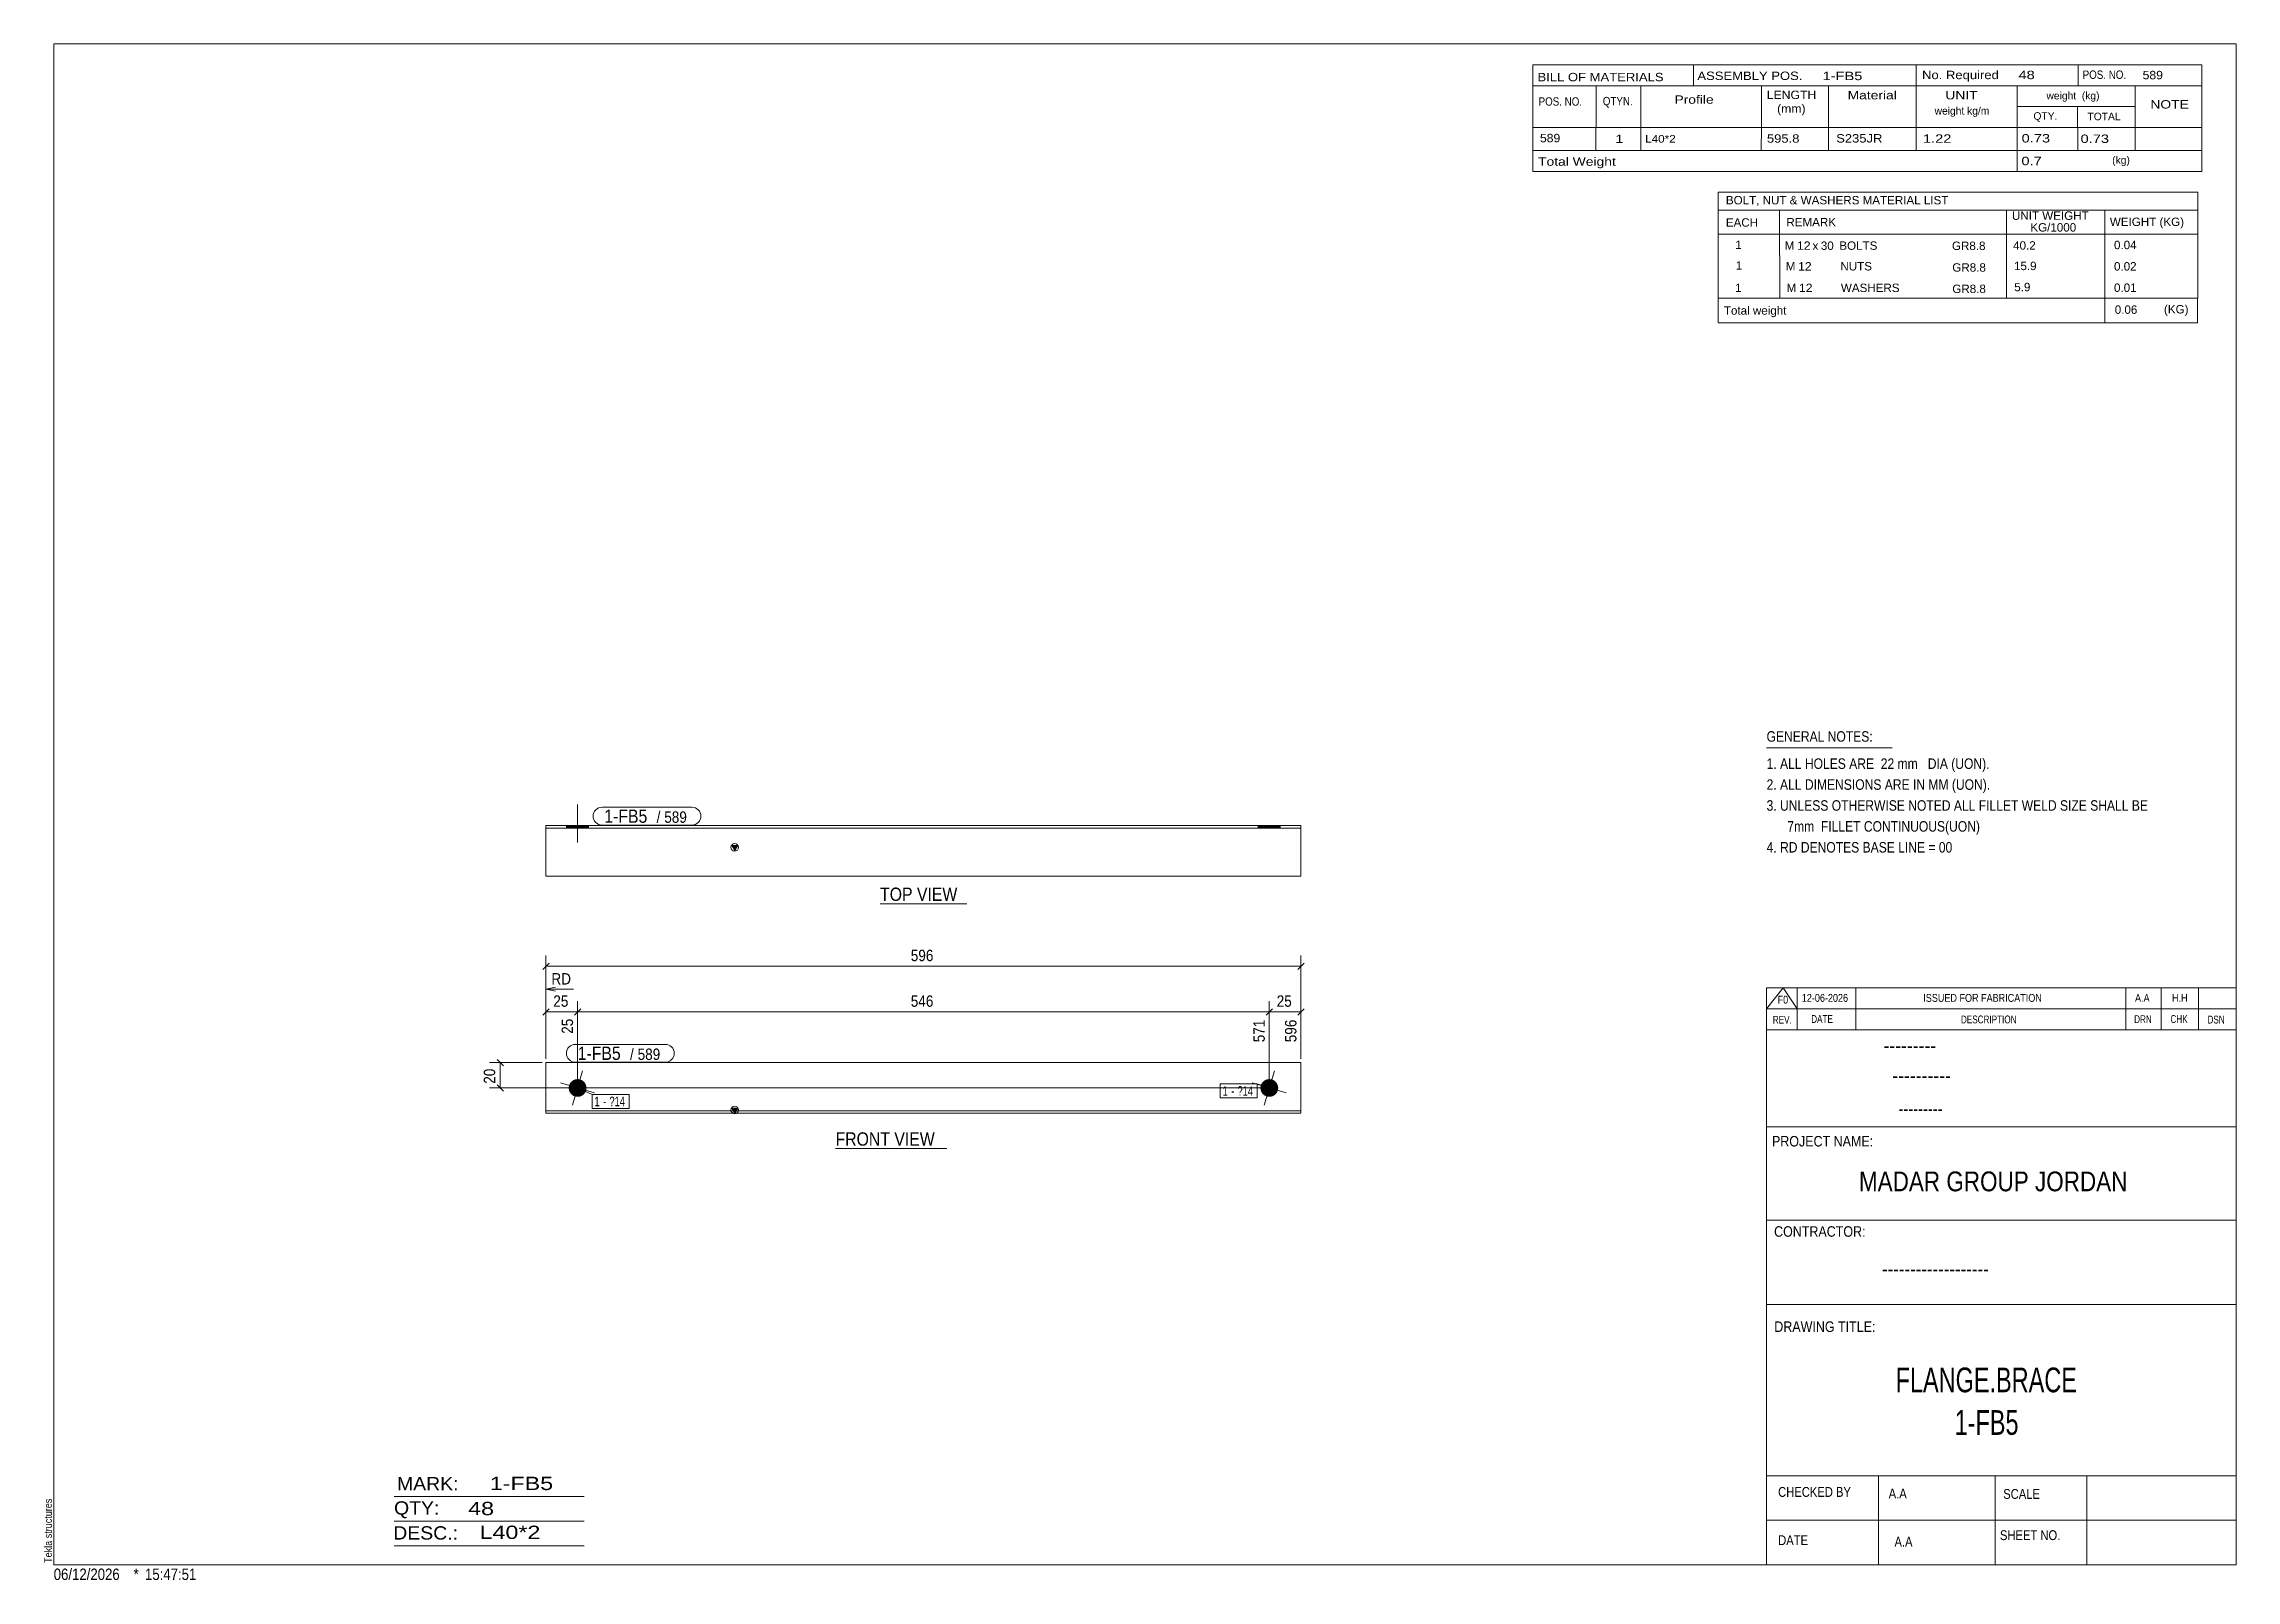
# Model space of a CAD drawing. Header units: millimetres. Extents: x 2 to 579, y 1 to 405.
import ezdxf

# ---------------------------------------------------------------- set-up
doc = ezdxf.new("R2010")
doc.units = ezdxf.units.MM
doc.linetypes.add('XKITLINE00', pattern=[0])
for name, color, linetype, lineweight in [('Bolt', 3, 'Continuous', 0), ('BoltMark', 7, 'Continuous', 0), ('Dimensions', 7, 'Continuous', 0), ('DrawingSheet', 5, 'Continuous', 0), ('OtherObjectType', 7, 'Continuous', 0), ('Part', 2, 'Continuous', 0), ('PartMark', 7, 'Continuous', 0)]:
    doc.layers.add(name, color=color, linetype=linetype, lineweight=lineweight)
doc.styles.add('@ARIAL_UNICODE_MS_BOLD', font='ARIAL.TTF')
doc.styles.add('ARIAL', font='ARIAL.TTF')
doc.styles.add('ARIAL_NARROW', font='ARIALN.TTF')
doc.styles.add('COMIC_SANS_MS_BOLD', font='COMICBD.TTF')
doc.styles.add('SWIS721_EX_BT', font='ARIAL.TTF')
doc.styles.add('SWISSE', font='ARIAL.TTF')

# ---------------------------------------------------------------- blocks, each defined once
blk = doc.blocks.new('*A1')
at = {"layer": 'Bolt'}
blk.add_hatch(color=3, dxfattribs=at).paths.add_polyline_path([(143.5, 132.62), (143.55, 132.6), (143.61, 132.58), (143.66, 132.56), (143.71, 132.54), (143.76, 132.52), (143.82, 132.49), (143.87, 132.47), (143.92, 132.44), (143.97, 132.41), (144.02, 132.38), (144.06, 132.35), (144.11, 132.32), (144.16, 132.28), (144.2, 132.25), (144.25, 132.21), (144.29, 132.18), (144.34, 132.14), (144.38, 132.1), (144.42, 132.06), (144.46, 132.02), (144.5, 131.98), (144.54, 131.94), (144.58, 131.89), (144.61, 131.85), (144.65, 131.8), (144.68, 131.76), (144.71, 131.71), (144.74, 131.66), (144.78, 131.61), (144.8, 131.56), (144.83, 131.51), (144.86, 131.46), (144.88, 131.41), (144.91, 131.36), (144.93, 131.31), (144.95, 131.26), (144.97, 131.2), (144.99, 131.15), (145.01, 131.09), (145.03, 131.04), (145.04, 130.98), (145.06, 130.93), (145.07, 130.87), (145.08, 130.82), (145.09, 130.76), (145.1, 130.7), (145.1, 130.65), (145.11, 130.59), (145.11, 130.53), (145.12, 130.47), (145.12, 130.42), (145.12, 130.36), (145.11, 130.3), (145.11, 130.25), (145.11, 130.19), (145.1, 130.13), (145.09, 130.07), (145.09, 130.02), (145.08, 129.96), (145.06, 129.91), (145.05, 129.85), (145.04, 129.79), (145.02, 129.74), (145, 129.68), (144.99, 129.63), (144.97, 129.58), (144.95, 129.52), (144.92, 129.47), (144.9, 129.42), (144.88, 129.37), (144.85, 129.32), (144.82, 129.26), (144.79, 129.21), (144.76, 129.17), (144.73, 129.12), (144.7, 129.07), (144.67, 129.02), (144.63, 128.98), (144.6, 128.93), (144.56, 128.89), (144.52, 128.85), (144.49, 128.8), (144.45, 128.76), (144.41, 128.72), (144.36, 128.68), (144.32, 128.64), (144.28, 128.61), (144.23, 128.57), (144.19, 128.54), (144.14, 128.5), (144.09, 128.47), (144.05, 128.44), (144, 128.41), (143.95, 128.38), (143.9, 128.35), (143.85, 128.32), (143.8, 128.3), (143.75, 128.27), (143.69, 128.25), (143.64, 128.23), (143.59, 128.21), (143.53, 128.19), (143.48, 128.17), (143.42, 128.15), (143.37, 128.14), (143.31, 128.13), (143.26, 128.11), (143.2, 128.1), (143.14, 128.09), (143.09, 128.09), (143.03, 128.08), (142.97, 128.07), (142.92, 128.07), (142.86, 128.07), (142.8, 128.07), (142.74, 128.07), (142.69, 128.07), (142.63, 128.07), (142.57, 128.08), (142.52, 128.08), (142.46, 128.09), (142.4, 128.1), (142.35, 128.11), (142.29, 128.12), (142.23, 128.13), (142.18, 128.15), (142.12, 128.16), (142.07, 128.18), (142.01, 128.2), (141.96, 128.22), (141.91, 128.24), (141.85, 128.26), (141.8, 128.28), (141.75, 128.31), (141.7, 128.33), (141.65, 128.36), (141.6, 128.39), (141.55, 128.42), (141.5, 128.45), (141.45, 128.48), (141.41, 128.51), (141.36, 128.55), (141.32, 128.58), (141.27, 128.62), (141.23, 128.66), (141.19, 128.7), (141.15, 128.74), (141.11, 128.78), (141.07, 128.82), (141.03, 128.86), (140.99, 128.9), (140.96, 128.95), (140.92, 128.99), (140.89, 129.04), (140.85, 129.09), (140.82, 129.14), (140.79, 129.18), (140.76, 129.23), (140.73, 129.28), (140.71, 129.33), (140.68, 129.38), (140.66, 129.44), (140.63, 129.49), (140.61, 129.54), (140.59, 129.6), (140.57, 129.65), (140.56, 129.7), (140.54, 129.76), (140.52, 129.81), (140.51, 129.87), (140.5, 129.93), (140.49, 129.98), (140.48, 130.04), (140.47, 130.1), (140.46, 130.15), (140.46, 130.21), (140.45, 130.27), (140.45, 130.32), (140.45, 130.38), (140.45, 130.44), (140.45, 130.5), (140.46, 130.55), (140.46, 130.61), (140.47, 130.67), (140.47, 130.72), (140.48, 130.78), (140.49, 130.84), (140.5, 130.89), (140.52, 130.95), (140.53, 131), (140.55, 131.06), (140.56, 131.11), (140.58, 131.17), (140.6, 131.22), (140.62, 131.27), (140.64, 131.33), (140.67, 131.38), (140.69, 131.43), (140.72, 131.48), (140.74, 131.53), (140.77, 131.58), (140.8, 131.63), (140.83, 131.68), (140.87, 131.73), (140.9, 131.77), (140.93, 131.82), (140.97, 131.86), (141, 131.91), (141.04, 131.95), (141.08, 131.99), (141.12, 132.04), (141.16, 132.08), (141.2, 132.12), (141.25, 132.15), (141.29, 132.19), (141.33, 132.23), (141.38, 132.26), (141.42, 132.3), (141.47, 132.33), (141.52, 132.36), (141.57, 132.39), (141.62, 132.42), (141.67, 132.45), (141.72, 132.47), (141.77, 132.5), (141.82, 132.52), (141.87, 132.55), (141.93, 132.57), (141.98, 132.59), (142.03, 132.61), (142.09, 132.63), (142.14, 132.64), (142.2, 132.66), (142.25, 132.67), (142.31, 132.68), (142.37, 132.69), (142.42, 132.7), (142.48, 132.71), (142.54, 132.72), (142.59, 132.72), (142.65, 132.73), (142.71, 132.73), (142.77, 132.73), (142.82, 132.73), (142.88, 132.73), (142.94, 132.73), (142.99, 132.72), (143.05, 132.72), (143.11, 132.71), (143.16, 132.7), (143.22, 132.69), (143.28, 132.68), (143.33, 132.67), (143.39, 132.65), (143.44, 132.64)], flags=17)
at = {"layer": 'Bolt', "color": 3, "linetype": 'XKITLINE00', "lineweight": 0}
for p, q in [((141.46, 125.92), (144.1, 134.88)), ((138.31, 131.72), (147.26, 129.08))]:
    blk.add_line(p, q, dxfattribs=at)
blk = doc.blocks.new('*A2')
at = {"layer": 'Bolt'}
blk.add_hatch(color=3, dxfattribs=at).paths.add_polyline_path([(325.42, 132.62), (325.48, 132.6), (325.53, 132.58), (325.58, 132.56), (325.64, 132.54), (325.69, 132.52), (325.74, 132.49), (325.79, 132.47), (325.84, 132.44), (325.89, 132.41), (325.94, 132.38), (325.99, 132.35), (326.04, 132.32), (326.08, 132.28), (326.13, 132.25), (326.17, 132.21), (326.22, 132.18), (326.26, 132.14), (326.3, 132.1), (326.34, 132.06), (326.38, 132.02), (326.42, 131.98), (326.46, 131.94), (326.5, 131.89), (326.53, 131.85), (326.57, 131.8), (326.6, 131.76), (326.64, 131.71), (326.67, 131.66), (326.7, 131.61), (326.73, 131.56), (326.76, 131.51), (326.78, 131.46), (326.81, 131.41), (326.83, 131.36), (326.86, 131.31), (326.88, 131.26), (326.9, 131.2), (326.92, 131.15), (326.93, 131.09), (326.95, 131.04), (326.97, 130.98), (326.98, 130.93), (326.99, 130.87), (327, 130.82), (327.01, 130.76), (327.02, 130.7), (327.03, 130.65), (327.03, 130.59), (327.04, 130.53), (327.04, 130.47), (327.04, 130.42), (327.04, 130.36), (327.04, 130.3), (327.03, 130.25), (327.03, 130.19), (327.02, 130.13), (327.02, 130.07), (327.01, 130.02), (327, 129.96), (326.99, 129.91), (326.97, 129.85), (326.96, 129.79), (326.94, 129.74), (326.93, 129.68), (326.91, 129.63), (326.89, 129.58), (326.87, 129.52), (326.85, 129.47), (326.82, 129.42), (326.8, 129.37), (326.77, 129.32), (326.75, 129.26), (326.72, 129.21), (326.69, 129.17), (326.66, 129.12), (326.62, 129.07), (326.59, 129.02), (326.56, 128.98), (326.52, 128.93), (326.49, 128.89), (326.45, 128.85), (326.41, 128.8), (326.37, 128.76), (326.33, 128.72), (326.29, 128.68), (326.24, 128.64), (326.2, 128.61), (326.16, 128.57), (326.11, 128.54), (326.06, 128.5), (326.02, 128.47), (325.97, 128.44), (325.92, 128.41), (325.87, 128.38), (325.82, 128.35), (325.77, 128.32), (325.72, 128.3), (325.67, 128.27), (325.62, 128.25), (325.56, 128.23), (325.51, 128.21), (325.46, 128.19), (325.4, 128.17), (325.35, 128.15), (325.29, 128.14), (325.24, 128.13), (325.18, 128.11), (325.12, 128.1), (325.07, 128.09), (325.01, 128.09), (324.95, 128.08), (324.9, 128.07), (324.84, 128.07), (324.78, 128.07), (324.72, 128.07), (324.67, 128.07), (324.61, 128.07), (324.55, 128.07), (324.5, 128.08), (324.44, 128.08), (324.38, 128.09), (324.33, 128.1), (324.27, 128.11), (324.21, 128.12), (324.16, 128.13), (324.1, 128.15), (324.05, 128.16), (323.99, 128.18), (323.94, 128.2), (323.88, 128.22), (323.83, 128.24), (323.78, 128.26), (323.73, 128.28), (323.67, 128.31), (323.62, 128.33), (323.57, 128.36), (323.52, 128.39), (323.47, 128.42), (323.43, 128.45), (323.38, 128.48), (323.33, 128.51), (323.29, 128.55), (323.24, 128.58), (323.2, 128.62), (323.15, 128.66), (323.11, 128.7), (323.07, 128.74), (323.03, 128.78), (322.99, 128.82), (322.95, 128.86), (322.91, 128.9), (322.88, 128.95), (322.84, 128.99), (322.81, 129.04), (322.78, 129.09), (322.74, 129.14), (322.71, 129.18), (322.69, 129.23), (322.66, 129.28), (322.63, 129.33), (322.61, 129.38), (322.58, 129.44), (322.56, 129.49), (322.54, 129.54), (322.52, 129.6), (322.5, 129.65), (322.48, 129.7), (322.46, 129.76), (322.45, 129.81), (322.43, 129.87), (322.42, 129.93), (322.41, 129.98), (322.4, 130.04), (322.39, 130.1), (322.39, 130.15), (322.38, 130.21), (322.38, 130.27), (322.37, 130.32), (322.37, 130.38), (322.37, 130.44), (322.38, 130.5), (322.38, 130.55), (322.38, 130.61), (322.39, 130.67), (322.4, 130.72), (322.4, 130.78), (322.41, 130.84), (322.43, 130.89), (322.44, 130.95), (322.45, 131), (322.47, 131.06), (322.49, 131.11), (322.5, 131.17), (322.52, 131.22), (322.54, 131.27), (322.57, 131.33), (322.59, 131.38), (322.61, 131.43), (322.64, 131.48), (322.67, 131.53), (322.7, 131.58), (322.73, 131.63), (322.76, 131.68), (322.79, 131.73), (322.82, 131.77), (322.86, 131.82), (322.89, 131.86), (322.93, 131.91), (322.97, 131.95), (323, 131.99), (323.04, 132.04), (323.08, 132.08), (323.13, 132.12), (323.17, 132.15), (323.21, 132.19), (323.26, 132.23), (323.3, 132.26), (323.35, 132.3), (323.39, 132.33), (323.44, 132.36), (323.49, 132.39), (323.54, 132.42), (323.59, 132.45), (323.64, 132.47), (323.69, 132.5), (323.74, 132.52), (323.8, 132.55), (323.85, 132.57), (323.9, 132.59), (323.96, 132.61), (324.01, 132.63), (324.07, 132.64), (324.12, 132.66), (324.18, 132.67), (324.23, 132.68), (324.29, 132.69), (324.35, 132.7), (324.4, 132.71), (324.46, 132.72), (324.52, 132.72), (324.57, 132.73), (324.63, 132.73), (324.69, 132.73), (324.75, 132.73), (324.8, 132.73), (324.86, 132.73), (324.92, 132.72), (324.97, 132.72), (325.03, 132.71), (325.09, 132.7), (325.14, 132.69), (325.2, 132.68), (325.26, 132.67), (325.31, 132.65), (325.37, 132.64)], flags=17)
at = {"layer": 'Bolt', "color": 3, "linetype": 'XKITLINE00', "lineweight": 0}
for p, q in [((323.39, 125.92), (326.03, 134.88)), ((320.23, 131.72), (329.18, 129.08))]:
    blk.add_line(p, q, dxfattribs=at)
blk = doc.blocks.new('*A3')
at = {"layer": 'Part'}
blk.add_hatch(color=2, dxfattribs=at).paths.add_polyline_path([(183.3, 125.13), (184.9, 125.13), (184.1, 123.73)], flags=17)
at = {"layer": 'Part', "color": 2, "linetype": 'XKITLINE00', "lineweight": 0}
for p, q in [((333.04, 137.07), (134.45, 137.07)), ((134.45, 137.07), (134.45, 124.4)), ((333.04, 124.4), (333.04, 137.07)), ((333.04, 124.4), (134.45, 124.4)), ((134.45, 123.73), (134.45, 124.4)), ((333.04, 123.73), (134.45, 123.73)), ((184.1, 123.73), (183.3, 125.13)), ((183.3, 125.13), (184.9, 125.13)), ((184.9, 125.13), (184.1, 123.73)), ((333.04, 123.73), (333.04, 124.4))]:
    blk.add_line(p, q, dxfattribs=at)
blk.add_circle((184.1, 124.63), 1, dxfattribs=at)
blk = doc.blocks.new('*A4')
at = {"layer": 'Bolt'}
blk.add_hatch(color=3, dxfattribs=at).paths.add_polyline_path([(139.89, 198.77), (139.89, 199.43), (145.68, 199.43), (145.68, 198.77)], flags=17)
at = {"layer": 'Bolt', "color": 3, "linetype": 'XKITLINE00', "lineweight": 0}
for p, q in [((142.78, 194.93), (142.78, 204.93)), ((139.89, 198.77), (139.89, 199.43)), ((145.68, 198.77), (145.68, 199.43))]:
    blk.add_line(p, q, dxfattribs=at)
blk = doc.blocks.new('*A5')
at = {"layer": 'Bolt'}
blk.add_hatch(color=3, dxfattribs=at).paths.add_polyline_path([(321.81, 198.77), (321.81, 199.43), (327.6, 199.43), (327.6, 198.77)], flags=17)
at = {"layer": 'Bolt', "color": 3, "linetype": 'XKITLINE00', "lineweight": 0}
for p, q in [((321.81, 198.77), (321.81, 199.43)), ((324.71, 198.77), (324.71, 199.43)), ((327.6, 198.77), (327.6, 199.43))]:
    blk.add_line(p, q, dxfattribs=at)
blk = doc.blocks.new('*A6')
at = {"layer": 'Part'}
blk.add_hatch(color=2, dxfattribs=at).paths.add_polyline_path([(183.3, 194.17), (184.9, 194.17), (184.1, 192.77)], flags=17)
at = {"layer": 'Part', "color": 2, "linetype": 'XKITLINE00', "lineweight": 0}
for p, q in [((333.04, 199.43), (134.45, 199.43)), ((134.45, 199.43), (134.45, 198.77)), ((333.04, 198.77), (134.45, 198.77)), ((134.45, 186.1), (134.45, 198.77)), ((333.04, 199.43), (333.04, 198.77)), ((333.04, 186.1), (333.04, 198.77)), ((184.1, 192.77), (183.3, 194.17)), ((183.3, 194.17), (184.9, 194.17)), ((184.9, 194.17), (184.1, 192.77)), ((333.04, 186.1), (134.45, 186.1))]:
    blk.add_line(p, q, dxfattribs=at)
blk.add_circle((184.1, 193.67), 1, dxfattribs=at)
blk = doc.blocks.new('*A7')
at = {"layer": 'DrawingSheet', "color": 5, "linetype": 'XKITLINE00', "lineweight": 0}
for p, q in [((579, 405), (5, 405)), ((5, 405), (5, 5)), ((579, 5), (579, 405)), ((5, 5), (579, 5))]:
    blk.add_line(p, q, dxfattribs=at)
at = {"layer": 'DrawingSheet', "color": 5, "style": 'ARIAL', "width": 0.85}
blk.add_text('Tekla structures', height=2, rotation=90, dxfattribs=at).set_placement((4.5, 5.5))
blk = doc.blocks.new('*A8')
at = {"layer": 'OtherObjectType', "color": 7, "linetype": 'XKITLINE00', "lineweight": 0}
for p, q in [((442.76, 365.95), (442.75, 354.95)), ((442.76, 365.95), (568.88, 365.95)), ((568.88, 365.95), (568.88, 354.95)), ((442.75, 361.3), (568.88, 361.3)), ((458.87, 361.31), (458.87, 354.95)), ((518.57, 361.31), (518.57, 354.95)), ((544.47, 361.29), (544.47, 354.95)), ((442.76, 354.92), (442.76, 349.42)), ((442.77, 354.95), (568.88, 354.95)), ((458.92, 354.95), (458.92, 349.33)), ((518.57, 354.95), (518.57, 349.33)), ((544.5, 354.95), (544.5, 349.45)), ((568.88, 354.95), (568.88, 349.45)), ((442.79, 349.33), (442.79, 343.72)), ((458.95, 349.33), (458.95, 343.71)), ((518.57, 349.33), (518.57, 343.71)), ((544.5, 349.33), (544.5, 343.83)), ((568.88, 349.33), (568.88, 343.83)), ((442.79, 343.7), (442.79, 338.13)), ((458.95, 343.71), (458.95, 338.09)), ((518.57, 343.71), (518.57, 338.09)), ((544.5, 343.71), (544.5, 338.1)), ((568.88, 343.71), (568.88, 338.1)), ((568.88, 338.1), (442.75, 338.13)), ((442.78, 338.09), (442.78, 331.69)), ((442.85, 338.09), (568.87, 338.09)), ((544.5, 338.06), (544.5, 331.64)), ((568.87, 338.06), (568.87, 331.65)), ((442.77, 331.65), (568.87, 331.65))]:
    blk.add_line(p, q, dxfattribs=at)
at = {"layer": 'OtherObjectType', "color": 7, "style": 'ARIAL_NARROW'}
for s, width, p in [('BOLT, NUT & WASHERS MATERIAL LIST', 1.211571, (444.79, 362.79)), ('EACH', 1.211571, (444.78, 356.92)), ('REMARK', 1.211571, (460.7, 357.01)), ('UNIT WEIGHT', 1.211571, (520.03, 358.72)), (' KG/1000', 1.211571, (524.02, 355.63)), ('WEIGHT (KG)', 1.211571, (545.78, 357.1)), ('1', 1.211571, (447.26, 351.05)), ('M', 1.211571, (460.26, 350.85)), ('12', 1.275, (463.5, 350.83)), ('x', 1.211571, (467.58, 350.83)), ('30', 1.211571, (469.76, 350.82)), ('BOLTS', 1.211571, (474.63, 350.84)), ('GR8.8', 1.211571, (504.25, 350.79)), ('40.2', 1.211571, (520.34, 350.88)), ('0.04', 1.211571, (546.87, 351.01)), ('1', 1.211571, (447.4, 345.61)), ('M', 1.211571, (460.54, 345.41)), ('12', 1.275, (463.78, 345.39)), ('NUTS', 1.211571, (474.91, 345.41)), ('GR8.8', 1.211571, (504.35, 345.09)), ('15.9', 1.211571, (520.56, 345.5)), ('0.02', 1.211571, (546.87, 345.39)), ('1', 1.211571, (447.24, 339.74)), ('M', 1.211571, (460.76, 339.74)), ('12', 1.275, (464, 339.72)), ('WASHERS', 1.211571, (475.04, 339.73)), ('GR8.8', 1.211571, (504.35, 339.47)), ('5.9', 1.211571, (520.64, 339.94)), ('0.01', 1.211571, (546.87, 339.78)), ('Total weight', 1.211571, (444.26, 333.77)), ('0.06', 1.211571, (547.07, 334)), ('(KG)', 1.211571, (560.02, 334.1))]:
    blk.add_text(s, height=2.2, dxfattribs=dict(at, width=width)).set_placement(p)
blk = doc.blocks.new('*A9')
at = {"layer": 'OtherObjectType', "color": 7, "linetype": 'XKITLINE00', "lineweight": 0}
blk.add_line((455.5, 219.82), (488.5, 219.82), dxfattribs=at)
at = {"layer": 'OtherObjectType', "color": 7, "style": 'ARIAL_NARROW', "width": 1.008832}
for s, p in [('GENERAL NOTES:', (455.5, 221.47)), ('1. ALL HOLES ARE  22 mm   DIA (UON).', (455.5, 214.32)), ('2. ALL DIMENSIONS ARE IN MM (UON).', (455.5, 208.82)), ('3. UNLESS OTHERWISE NOTED ALL FILLET WELD SIZE SHALL BE', (455.5, 203.32)), ('7mm  FILLET CONTINUOUS(UON)', (460.95, 197.82)), ('4. RD DENOTES BASE LINE = 00', (455.5, 192.32))]:
    blk.add_text(s, height=2.75, dxfattribs=at).set_placement(p)
blk = doc.blocks.new('*A10')
at = {"layer": 'OtherObjectType', "color": 7, "linetype": 'XKITLINE00', "lineweight": 0}
for p, q in [((455.5, 156.76), (579, 156.76)), ((455.5, 151.21), (459.82, 156.76)), ((455.5, 151.21), (455.5, 156.76)), ((459.82, 156.76), (463.53, 151.21)), ((463.53, 151.21), (463.53, 156.76)), ((478.97, 151.21), (478.97, 156.76)), ((549.98, 151.21), (549.98, 156.76)), ((559.24, 151.21), (559.24, 156.76)), ((569.12, 151.21), (569.12, 156.76)), ((579, 151.21), (579, 156.76)), ((455.5, 151.21), (579, 151.21)), ((455.5, 145.65), (455.5, 151.21)), ((459.21, 151.21), (579, 151.21)), ((463.53, 145.65), (463.53, 151.21)), ((478.97, 145.65), (478.97, 151.21)), ((549.98, 145.65), (549.98, 151.21)), ((559.24, 145.65), (559.24, 151.21)), ((569.12, 145.65), (569.12, 151.21)), ((579, 145.65), (579, 151.21))]:
    blk.add_line(p, q, dxfattribs=at)
at = {"layer": 'OtherObjectType', "color": 7, "style": 'ARIAL_NARROW'}
for s, height, width, p in [('F0', 2.058, 1.008832, (458.4, 152.59)), ('12-06-2026', 2.058, 1.008832, (464.76, 153.06)), ('ISSUED FOR FABRICATION', 2.0583, 1.008832, (496.71, 153.06)), ('A.A', 2.058, 1.008832, (552.4, 153.06)), ('H.H', 2.058, 1.008832, (562.13, 153.06)), ('REV.', 2.058, 0.907949, (457.13, 147.31)), ('DATE', 2.058, 0.907949, (467.23, 147.5)), ('DESCRIPTION', 2.0583, 0.907949, (506.61, 147.39)), ('DRN', 2.058, 0.907949, (552.17, 147.47)), ('CHK', 2.058, 0.907949, (561.72, 147.5)), ('DSN', 2.058, 0.907949, (571.47, 147.35))]:
    blk.add_text(s, height=height, dxfattribs=dict(at, width=width)).set_placement(p)
blk = doc.blocks.new('*A11')
at = {"layer": 'OtherObjectType', "color": 6, "linetype": 'XKITLINE00', "lineweight": 0}
for p, q in [((94.5, 23), (144.5, 23)), ((94.5, 16.5), (144.5, 16.5)), ((94.5, 10), (144.5, 10))]:
    blk.add_line(p, q, dxfattribs=at)
at = {"layer": 'OtherObjectType', "color": 6, "style": 'ARIAL_NARROW'}
for s, width, p in [('MARK:', 1.275, (95.27, 24.58)), ('1-FB5', 1.525501, (119.69, 24.65)), ('QTY:', 1.275, (94.5, 18.19)), ('48', 1.525501, (113.99, 18.05)), ('DESC.:', 1.275, (94.29, 11.63)), ('L40*2', 1.525501, (117, 11.79))]:
    blk.add_text(s, height=3.5, dxfattribs=dict(at, width=width)).set_placement(p)
blk = doc.blocks.new('*A12')
at = {"layer": 'OtherObjectType', "color": 2, "linetype": 'XKITLINE00', "lineweight": 0}
for p, q in [((455.5, 145.65), (579, 145.65)), ((455.5, 5), (455.5, 145.64)), ((578.98, 145.64), (579, 5)), ((579, 120.14), (455.5, 120.14)), ((455.5, 95.63), (579, 95.63)), ((579, 73.49), (455.5, 73.49)), ((579, 28.4), (455.5, 28.4)), ((484.94, 28.4), (484.94, 5)), ((515.62, 5), (515.62, 28.4)), ((539.75, 5), (539.75, 28.4)), ((579, 16.7), (455.5, 16.7)), ((579, 5), (455.5, 5))]:
    blk.add_line(p, q, dxfattribs=at)
at = {"layer": 'OtherObjectType', "color": 4, "style": '@ARIAL_UNICODE_MS_BOLD', "width": 0.85}
blk.add_text('---------', height=3.9, dxfattribs=at).set_placement((486.23, 139.59))
at = {"layer": 'OtherObjectType', "color": 7, "style": 'ARIAL', "width": 0.85}
for s, height, p in [('----------', 3.9, (488.56, 131.77)), ('---------', 3.25, (490.21, 123.31))]:
    blk.add_text(s, height=height, dxfattribs=at).set_placement(p)
at = {"layer": 'OtherObjectType', "color": 3, "width": 0.85}
for s, style, p in [('PROJECT NAME:', 'SWIS721_EX_BT', (456.92, 115.01)), ('CONTRACTOR:', 'SWISSE', (457.47, 91.27)), ('DRAWING TITLE:', 'SWIS721_EX_BT', (457.53, 66.24))]:
    blk.add_text(s, height=2.7618, dxfattribs=dict(at, style=style)).set_placement(p)
at = {"layer": 'OtherObjectType', "color": 7, "width": 0.85}
for s, height, p in [('MADAR GROUP JORDAN', 5.2, (479.79, 103.23)), ('CHECKED BY', 2.592, (458.53, 22.86)), ('A.A', 2.592, (487.61, 22.45)), ('SCALE', 2.592, (517.74, 22.33)), ('DATE', 2.592, (458.54, 10.16)), ('A.A', 2.592, (489.14, 9.76)), ('SHEET NO.', 2.592, (516.87, 11.49))]:
    blk.add_text(s, height=height, dxfattribs=at).set_placement(p)
at = {"layer": 'OtherObjectType', "color": 1}
for s, height, style, width, p in [('-------------------', 3.9, 'COMIC_SANS_MS_BOLD', 0.85, (485.87, 80.86)), ('FLANGE.BRACE', 6.5, 'ARIAL', 0.68, (489.43, 50.37)), ('1-FB5', 6.5, 'ARIAL', 0.68, (504.95, 39.17))]:
    blk.add_text(s, height=height, dxfattribs=dict(at, style=style, width=width)).set_placement(p)
blk = doc.blocks.new('*A13')
at = {"layer": 'OtherObjectType', "color": 7, "linetype": 'XKITLINE00', "lineweight": 0}
for p, q in [((393.98, 399.5), (569.98, 399.5)), ((393.98, 399.5), (393.98, 388.5)), ((436.26, 399.42), (436.26, 393.87)), ((494.85, 394), (494.85, 399.5)), ((537.43, 393.96), (537.43, 399.42)), ((569.98, 394), (569.98, 399.5)), ((393.98, 394), (569.98, 394)), ((410.64, 394), (410.64, 383)), ((422.4, 393.98), (422.4, 383.03)), ((454.12, 393.99), (454.13, 383)), ((471.78, 393.98), (471.78, 383)), ((494.85, 393.98), (494.85, 383)), ((521.43, 394), (521.43, 383)), ((552.42, 394), (552.42, 383)), ((569.98, 394), (569.98, 388.5)), ((393.98, 388.5), (393.98, 383)), ((521.45, 388.52), (552.45, 388.52)), ((537.28, 388.52), (537.28, 383)), ((569.98, 388.5), (569.98, 383)), ((393.98, 383), (569.98, 383)), ((393.98, 383), (393.98, 376.95)), ((410.63, 383), (410.63, 376.95)), ((422.44, 382.99), (422.44, 376.95)), ((454.12, 383), (454.11, 376.95)), ((471.79, 383), (471.79, 376.95)), ((494.87, 383), (494.87, 376.95)), ((521.44, 383), (521.44, 376.95)), ((537.33, 382.95), (537.33, 376.95)), ((552.43, 383), (552.43, 376.95)), ((569.98, 383), (569.98, 376.95)), ((393.98, 376.95), (569.98, 376.95)), ((393.98, 376.95), (393.98, 371.45)), ((521.44, 376.95), (521.44, 371.45)), ((569.98, 376.95), (569.98, 371.45)), ((393.98, 371.45), (569.98, 371.45))]:
    blk.add_line(p, q, dxfattribs=at)
at = {"layer": 'OtherObjectType', "color": 7, "style": 'ARIAL_NARROW'}
for s, height, width, p in [('No. Required', 2.2, 1.36, (496.39, 395.72)), ('48', 2.2, 1.525501, (521.75, 395.72)), ('POS. NO.', 2.2, 1.02, (538.63, 395.79)), ('589', 2.2, 1.270501, (554.4, 395.69)), ('BILL OF MATERIALS', 2.2, 1.36, (395.25, 395.16)), ('ASSEMBLY POS.', 2.2, 1.36, (437.3, 395.5)), ('LENGTH', 2.2, 1.275, (455.54, 390.49)), ('1-FB5', 2.2, 1.525501, (470.23, 395.46)), ('Material', 2.2, 1.445, (476.81, 390.41)), ('UNIT', 2.2, 1.445, (502.52, 390.4)), ('weight  (kg)', 1.98, 1.19, (529.11, 390.39)), ('POS. NO.', 2.2, 1.02, (395.53, 388.74)), ('QTYN.', 2.2, 1.02, (412.42, 388.84)), ('Profile', 2.2, 1.445, (431.26, 389.25)), ('(mm)', 2.2, 1.275, (458.26, 386.86)), ('weight kg/m', 1.98, 1.19, (499.69, 386.4)), ('QTY.', 1.98, 1.19, (525.68, 385.03)), ('TOTAL', 1.98, 1.19, (539.9, 384.91)), ('NOTE', 2.2, 1.445, (556.44, 387.99)), ('589', 2.2, 1.270501, (395.89, 379.12)), ('1', 2.2, 1.525501, (415.71, 378.91)), ('L40*2', 1.98, 1.355501, (423.56, 379.04)), ('595.8', 2.2, 1.355501, (455.59, 379.01)), ('S235JR', 2.2, 1.355501, (473.81, 379.05)), ('1.22', 2.2, 1.525501, (496.62, 378.99)), ('0.73', 2.2, 1.525501, (522.57, 379.07)), ('0.73', 2.2, 1.525501, (538.08, 378.94)), ('Total Weight', 2.2, 1.445, (395.4, 372.94)), ('0.7', 2.2, 1.525501, (522.52, 373.09)), ('(kg)', 1.98, 1.19, (546.4, 373.46))]:
    blk.add_text(s, height=height, dxfattribs=dict(at, width=width)).set_placement(p)
blk = doc.blocks.new('*A14')
at = {"layer": 'OtherObjectType', "color": 7, "style": 'ARIAL_NARROW', "width": 1.008832}
for s, p in [('06/12/2026', (4.99, 1)), ('*', (26, 1)), ('15:47:51', (29, 1))]:
    blk.add_text(s, height=3, dxfattribs=at).set_placement(p)
blk = doc.blocks.new('*A15')
at = {"layer": 'Dimensions', "color": 7, "linetype": 'XKITLINE00', "lineweight": 0}
for p, q in [((133.45, 137.07), (119.6, 137.07)), ((121.6, 137.91), (123.3, 136.22)), ((122.45, 130.4), (122.45, 137.07)), ((323.71, 130.4), (119.6, 130.4)), ((121.6, 131.25), (123.3, 129.55))]:
    blk.add_line(p, q, dxfattribs=at)
at = {"layer": 'Dimensions', "color": 3}
for p in [(122.45, 137.07), (122.45, 130.4)]:
    blk.add_point(p, dxfattribs=at)
at = {"layer": 'Dimensions', "color": 3, "style": 'ARIAL', "width": 0.85}
blk.add_text('20', height=3, rotation=90.00021, dxfattribs=at).set_placement((121.1, 131.51))
blk = doc.blocks.new('*A16')
at = {"layer": 'Dimensions', "color": 7, "linetype": 'XKITLINE00', "lineweight": 0}
for p, q in [((135.3, 163.25), (133.6, 161.55)), ((134.45, 138.07), (134.45, 165.25)), ((134.45, 162.4), (333.04, 162.4)), ((333.89, 163.25), (332.19, 161.55)), ((333.04, 138.07), (333.04, 165.25))]:
    blk.add_line(p, q, dxfattribs=at)
at = {"layer": 'Dimensions', "color": 3}
for p in [(134.45, 162.4), (333.04, 162.4)]:
    blk.add_point(p, dxfattribs=at)
at = {"layer": 'Dimensions', "color": 3, "style": 'ARIAL', "width": 0.85}
blk.add_text('596', height=3, dxfattribs=at).set_placement((230.41, 163.75))
blk = doc.blocks.new('*A17')
at = {"layer": 'Dimensions', "color": 7, "linetype": 'XKITLINE00', "lineweight": 0}
for p, q in [((134.45, 138.02), (134.45, 160.7)), ((136.95, 156.9), (134.45, 156.4)), ((136.95, 155.9), (134.45, 156.4)), ((141.67, 156.4), (134.45, 156.4)), ((135.3, 151.25), (133.6, 149.55)), ((134.45, 138.07), (134.45, 153.25)), ((134.45, 150.4), (142.78, 150.4)), ((143.63, 151.25), (141.93, 149.55)), ((142.78, 131.4), (142.78, 153.25))]:
    blk.add_line(p, q, dxfattribs=at)
at = {"layer": 'Dimensions', "color": 7}
blk.add_point((134.45, 156.4), dxfattribs=at)
at = {"layer": 'Dimensions', "color": 3}
for p in [(134.45, 150.4), (142.78, 150.4)]:
    blk.add_point(p, dxfattribs=at)
at = {"layer": 'Dimensions', "color": 3, "style": 'ARIAL', "width": 0.85}
for s, p in [('RD', (135.89, 157.6)), ('25', (136.39, 151.75))]:
    blk.add_text(s, height=3, dxfattribs=at).set_placement(p)
blk.add_text('25', height=3, rotation=90.00021, dxfattribs=at).set_placement((141.58, 144.65))
blk = doc.blocks.new('*A18')
at = {"layer": 'Dimensions', "color": 7, "linetype": 'XKITLINE00', "lineweight": 0}
for p, q in [((143.63, 151.25), (141.93, 149.55)), ((142.78, 131.4), (142.78, 153.25)), ((142.78, 150.4), (324.71, 150.4)), ((325.55, 151.25), (323.86, 149.55)), ((324.71, 131.4), (324.71, 153.25))]:
    blk.add_line(p, q, dxfattribs=at)
at = {"layer": 'Dimensions', "color": 3}
for p in [(142.78, 150.4), (324.71, 150.4)]:
    blk.add_point(p, dxfattribs=at)
at = {"layer": 'Dimensions', "color": 3, "style": 'ARIAL', "width": 0.85}
blk.add_text('546', height=3, dxfattribs=at).set_placement((230.41, 151.75))
blk.add_text('571', height=3, rotation=90.00021, dxfattribs=at).set_placement((323.51, 142.42))
blk = doc.blocks.new('*A19')
at = {"layer": 'Dimensions', "color": 7, "linetype": 'XKITLINE00', "lineweight": 0}
for p, q in [((325.55, 151.25), (323.86, 149.55)), ((324.71, 131.4), (324.71, 153.25)), ((324.71, 150.4), (333.04, 150.4)), ((333.89, 151.25), (332.19, 149.55)), ((333.04, 138.07), (333.04, 153.25))]:
    blk.add_line(p, q, dxfattribs=at)
at = {"layer": 'Dimensions', "color": 3}
for p in [(324.71, 150.4), (333.04, 150.4)]:
    blk.add_point(p, dxfattribs=at)
at = {"layer": 'Dimensions', "color": 3, "style": 'ARIAL', "width": 0.85}
blk.add_text('25', height=3, dxfattribs=at).set_placement((326.65, 151.75))
blk.add_text('596', height=3, rotation=90.00021, dxfattribs=at).set_placement((331.84, 142.42))
blk = doc.blocks.new('*A20')
at = {"layer": 'BoltMark', "color": 7, "linetype": 'XKITLINE00', "lineweight": 0}
for p, q in [((311.82, 131.47), (321.5, 131.47)), ((311.82, 127.77), (311.82, 131.47)), ((311.82, 127.77), (321.5, 127.77)), ((321.5, 127.77), (321.5, 131.47)), ((324.71, 130.4), (321.5, 131.47))]:
    blk.add_line(p, q, dxfattribs=at)
at = {"layer": 'BoltMark', "color": 3, "style": 'ARIAL_NARROW', "width": 0.85}
for s, p in [('1', (312.42, 128.37)), ('-', (314.69, 128.37)), ('?14', (316.35, 128.37))]:
    blk.add_text(s, height=2.5, dxfattribs=at).set_placement(p)
blk = doc.blocks.new('*A21')
at = {"layer": 'BoltMark', "color": 7, "linetype": 'XKITLINE00', "lineweight": 0}
for p, q in [((142.78, 130.4), (146.62, 128.71)), ((146.62, 128.71), (156.31, 128.71)), ((146.62, 125.01), (146.62, 128.71)), ((156.31, 125.01), (156.31, 128.71)), ((146.62, 125.01), (156.31, 125.01))]:
    blk.add_line(p, q, dxfattribs=at)
at = {"layer": 'BoltMark', "color": 3, "style": 'ARIAL_NARROW', "width": 0.85}
for s, p in [('1', (147.22, 125.61)), ('?14', (151.15, 125.61)), ('-', (149.49, 125.61))]:
    blk.add_text(s, height=2.5, dxfattribs=at).set_placement(p)
blk = doc.blocks.new('*A22')
at = {"layer": 'PartMark', "color": 7, "linetype": 'XKITLINE00', "lineweight": 0}
for p, q in [((142.2, 141.87), (165.85, 141.87)), ((142.2, 137.17), (165.85, 137.17))]:
    blk.add_line(p, q, dxfattribs=at)
for centre, start, end in [((142.2, 139.52), 90, 270), ((165.85, 139.52), 270, 90)]:
    blk.add_arc(centre, 2.35, start, end, dxfattribs=at)
at = {"layer": 'PartMark', "color": 1, "style": 'ARIAL', "width": 0.85}
blk.add_text('1-FB5', height=3.5, dxfattribs=at).set_placement((142.8, 137.77))
at = {"layer": 'PartMark', "color": 3, "style": 'ARIAL', "width": 0.85}
for s, p in [('/', (156.56, 137.77)), ('589', (158.57, 137.77))]:
    blk.add_text(s, height=3, dxfattribs=at).set_placement(p)
blk = doc.blocks.new('*A23')
at = {"layer": 'OtherObjectType', "color": 7, "linetype": 'XKITLINE00', "lineweight": 0}
blk.add_line((210.62, 114.48), (239.92, 114.48), dxfattribs=at)
at = {"layer": 'OtherObjectType', "color": 7, "style": 'ARIAL', "width": 0.85}
blk.add_text('FRONT VIEW', height=3.5, dxfattribs=at).set_placement((210.62, 115.23))
blk = doc.blocks.new('*A24')
at = {"layer": 'PartMark', "color": 7, "linetype": 'XKITLINE00', "lineweight": 0}
for p, q in [((149.2, 204.23), (172.85, 204.23)), ((149.2, 199.53), (172.85, 199.53))]:
    blk.add_line(p, q, dxfattribs=at)
for centre, start, end in [((149.2, 201.88), 90, 270), ((172.85, 201.88), 270, 90)]:
    blk.add_arc(centre, 2.35, start, end, dxfattribs=at)
at = {"layer": 'PartMark', "color": 1, "style": 'ARIAL', "width": 0.85}
blk.add_text('1-FB5', height=3.5, dxfattribs=at).set_placement((149.8, 200.13))
at = {"layer": 'PartMark', "color": 3, "style": 'ARIAL', "width": 0.85}
for s, p in [('/', (163.56, 200.13)), ('589', (165.57, 200.13))]:
    blk.add_text(s, height=3, dxfattribs=at).set_placement(p)
blk = doc.blocks.new('*A25')
at = {"layer": 'OtherObjectType', "color": 7, "linetype": 'XKITLINE00', "lineweight": 0}
blk.add_line((222.33, 178.85), (245.16, 178.85), dxfattribs=at)
at = {"layer": 'OtherObjectType', "color": 7, "style": 'ARIAL', "width": 0.85}
blk.add_text('TOP VIEW', height=3.5, dxfattribs=at).set_placement((222.33, 179.6))

msp = doc.modelspace()

# ---------------------------------------------------------------- block references
at = {"lineweight": 0}
for name in ['*A7', '*A13', '*A8', '*A9', '*A4', '*A24', '*A5', '*A25', '*A16', '*A17', '*A10', '*A18', '*A19', '*A12', '*A22', '*A15', '*A1', '*A2', '*A21', '*A20', '*A23', '*A11', '*A14']:
    msp.add_blockref(name, (0, 0), dxfattribs=at)
at = {"layer": 'Part', "lineweight": 0}
for name in ['*A6', '*A3']:
    msp.add_blockref(name, (0, 0), dxfattribs=at)

doc.saveas('drawing.dxf')
